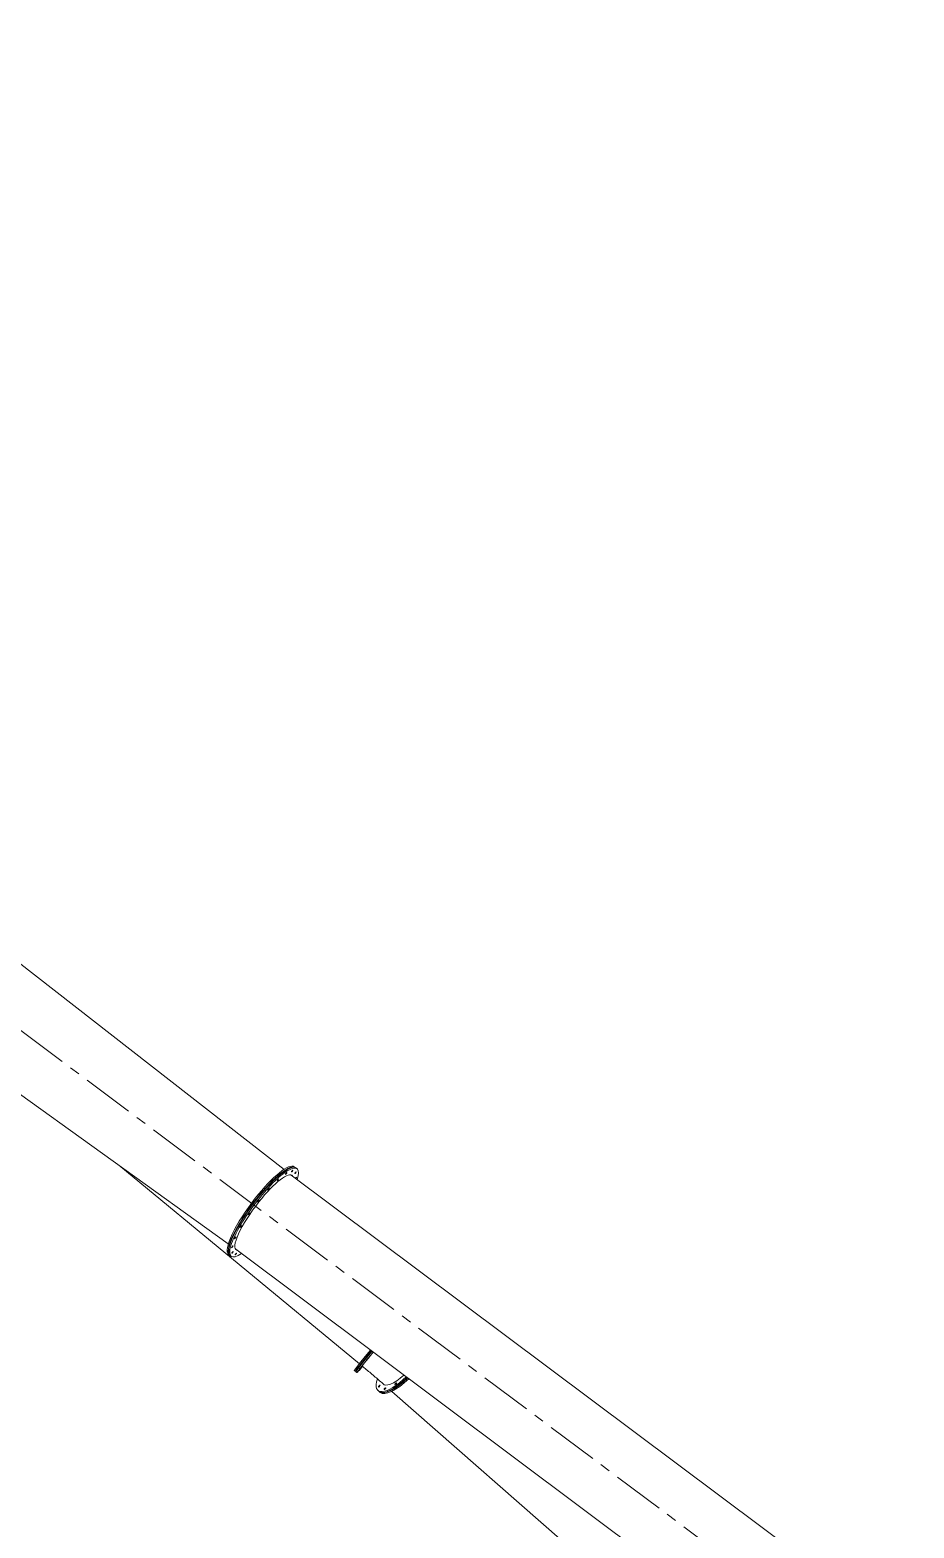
# Model space of a CAD drawing. Header units: inches. Extents: x -350577 to -266477, y -437959 to -377535.
# Drawn here: x -304865 to -299529, y -395670 to -386621 of the extents above; entities that cross this region are included whole.
import ezdxf

# ---------------------------------------------------------------- set-up
doc = ezdxf.new("R2010")
doc.units = ezdxf.units.IN
doc.header["$MEASUREMENT"] = 0
doc.linetypes.add('CENTER', pattern=[2, 1.25, -0.25, 0.25, -0.25])
doc.layers.add('CENTER       (itatec)', color=4, linetype='CENTER', lineweight=9)
doc.layers.add('ORGINAL (itatec)', color=3, linetype='Continuous', lineweight=9)

msp = doc.modelspace()

# ---------------------------------------------------------------- linework, layer by layer
at = {"layer": 'CENTER       (itatec)', "ltscale": 250}
msp.add_lwpolyline([(-299529.3, -398923.5), (-299529.3, -397119.5, 0.237832), (-299867.8, -396448), (-307146.9, -390997.8, -0.081161), (-307581.7, -390545.9), (-307748.7, -390241.5), (-309962.5, -386224.2, 0.206383), (-310679.8, -385667.4), (-312381.5, -384966.5), (-313671.4, -384420.8), (-314320.2, -384184.7), (-315273.1, -383832.1, 0.089572), (-316057.1, -383693), (-318157.1, -383693)], format="xyb", dxfattribs=at)
at = {"layer": 'ORGINAL (itatec)', "extrusion": (0, 1, 0)}
for p, q in [((-303331.7, -393503.2), (-305870.5, -391524.4)), ((-303668.4, -393952.8), (-306281.7, -392073.6)), ((-302877, -394677), (-304330, -393477)), ((-303269.8, -393487), (-303263.5, -393491.6)), ((-303260.4, -393494), (-303254.2, -393498.6)), ((-303287.9, -393537.1), (-299732.1, -396199.8)), ((-303623.5, -393985.4), (-300067.8, -396648)), ((-303666.6, -394016.9), (-303660.3, -394021.5)), ((-303657.2, -394023.9), (-303651, -394028.5)), ((-302907.7, -394717.8), (-302901.6, -394722.9)), ((-302898.5, -394725.4), (-302892.3, -394730.5)), ((-302765.5, -394838.3), (-302759.8, -394843.3)), ((-302757, -394845.8), (-302751.3, -394850.8)), ((-299836.6, -397337.7), (-302681.6, -394844))]:
    msp.add_line(p, q, dxfattribs=at)
at = {"layer": 'ORGINAL (itatec)'}
for centre, major_axis, ratio, start_param, end_param in [((-303468.2, -393751.9), (198.4, 264.9), 0.227294, 0, 1.455662), ((-303461.9, -393756.6), (198.4, 264.9), 0.227294, -0.025891, 1.455662), ((-303458.8, -393758.9), (198.4, 264.9), 0.227294, 0, 1.455662), ((-303452.6, -393763.6), (198.4, 264.9), 0.227294, -0.562506, 1.455662), ((-303468.2, -393751.9), (-198.4, -264.9), 0.227294, -1.68593, 0), ((-303461.9, -393756.6), (-198.4, -264.9), 0.227294, -1.68593, 0.025891), ((-303458.8, -393758.9), (-198.4, -264.9), 0.227294, -1.68593, 0), ((-303452.6, -393763.6), (-198.4, -264.9), 0.227294, -1.68593, 0.562506), ((-302759.4, -394538.1), (-148.4, -179.7), 0.015899, -1.239491, 0), ((-302753.2, -394543.2), (-148.4, -179.7), 0.015899, -1.241218, 0.570234), ((-302743.9, -394550.9), (-148.4, -179.7), 0.015899, -1.243805, 0.674324), ((-302750.1, -394545.8), (-148.4, -179.7), 0.015899, -1.24208, 0), ((-302756.3, -394540.7), (110.8, 134.2), 0.015899, -2.385379, -2.018436), ((-302611.9, -394663.1), (-120.6, -137.6), 0.329815, -0.104093, 1.238633), ((-302606.2, -394668.1), (-120.6, -137.6), 0.329815, -0.104558, -0.062606), ((-302609.1, -394665.6), (-120, -136.9), 0.329815, 0, 0.056156), ((-302603.4, -394670.6), (-120.6, -137.6), 0.329815, -0.106316, -0.093986)]:
    msp.add_ellipse(centre, major_axis=major_axis, ratio=ratio, start_param=start_param, end_param=end_param, dxfattribs=at)
at = {"layer": 'ORGINAL (itatec)', "extrusion": (0, 0, -1)}
for centre, major_axis, ratio, start_param, end_param in [((-303452.6, -393763.6), (168.4, 224.9), 0.227294, -1.455662, 0.08439), ((-303319, -393527.8), (4.2, 5.6), 0.227294, -4.597255, 1.68593), ((-303282.4, -393513.2), (4.2, 5.6), 0.227294, -4.597255, 1.68593), ((-303262.4, -393523.1), (4.2, 5.6), 0.227294, -4.597255, 1.68593), ((-303436, -393615.6), (4.2, 5.6), 0.227294, -1.380797, -0.946224), ((-303426.6, -393622.6), (4.2, 5.6), 0.227294, -4.597255, 1.68593), ((-303368.7, -393565.5), (4.2, 5.6), 0.227294, -4.597255, 1.68593), ((-303455.7, -393761.2), (167.8, 224.1), 0.227294, -0.027855, 0), ((-303458.8, -393758.9), (168.4, 224.9), 0.227294, 0.061026, 0.08439), ((-303261.1, -393556.5), (4.2, 5.6), 0.227294, -1.643255, 1.643255), ((-303452.6, -393763.6), (-168.4, -224.9), 0.227294, -0.08439, 1.68593), ((-303496.4, -393686.5), (4.2, 5.6), 0.227294, -2.142289, -0.781131), ((-303487.1, -393693.5), (4.2, 5.6), 0.227294, -4.597255, 1.68593), ((-303553.5, -393764.2), (4.2, 5.6), 0.227294, -2.389151, -1.129661), ((-303544.2, -393771.2), (4.2, 5.6), 0.227294, -4.597255, 1.68593), ((-303592.3, -393848.2), (4.2, 5.6), 0.227294, -4.597255, 1.68593), ((-303644.1, -393970.6), (4.2, 5.6), 0.227294, -4.597255, 1.68593), ((-303626.7, -393916.9), (4.2, 5.6), 0.227294, -4.597255, 1.68593), ((-303455.7, -393761.2), (-167.8, -224.1), 0.227294, 0, 0.027855), ((-303458.8, -393758.9), (-168.4, -224.9), 0.227294, -0.08439, -0.061026), ((-303642.7, -394004.1), (4.2, 5.6), 0.227294, -4.597255, 1.68593), ((-303622.7, -394014), (4.2, 5.6), 0.227294, -4.597255, 1.68593), ((-302753.2, -394543.2), (-116.5, -141.1), 0.015899, -0.479584, 1.146313), ((-302743.9, -394550.9), (-116.5, -141.1), 0.015899, -0.104513, 1.149733), ((-302756.3, -394540.7), (-115.9, -140.3), 0.015899, -1.144198, -0.757509), ((-302885.1, -394703.8), (4.46, 5.4), 0.015899, -4.870637, 1.412548), ((-302879.3, -394694.1), (4.46, 5.4), 0.015899, -4.870637, 1.412548), ((-302875.9, -394711.5), (4.46, 5.4), 0.015899, -4.870637, 1.412548), ((-302870, -394701.7), (4.46, 5.4), 0.015899, -4.870637, 1.412548), ((-302839.7, -394643.9), (4.46, 5.4), 0.015899, -4.870637, 1.412548), ((-302830.4, -394651.5), (4.46, 5.4), 0.015899, -4.870637, 1.412548), ((-302611.9, -394663.1), (-153.6, -175.2), 0.329815, -1.317727, 0.672672), ((-302606.2, -394668.1), (-153.6, -175.2), 0.329815, -1.320324, 0), ((-302603.4, -394670.6), (-153.6, -175.2), 0.329815, -1.321622, 0.024572), ((-302597.7, -394675.5), (-153.6, -175.2), 0.329815, -1.324215, 0), ((-302658.1, -394797.9), (-4.61, -5.26), 0.329815, -4.558898, 1.724287), ((-302757, -394812.5), (-4.61, -5.26), 0.329815, -4.558898, 1.724287), ((-302722.4, -394827.2), (-4.61, -5.26), 0.329815, -4.558898, 1.724287)]:
    msp.add_ellipse(centre, major_axis=major_axis, ratio=ratio, start_param=start_param, end_param=end_param, dxfattribs=at)
at = {"layer": 'ORGINAL (itatec)'}
msp.add_open_spline([(-302729, -394802.5), (-302737.5, -394795.1), (-302746, -394787.6), (-302763.4, -394772.6), (-302772.2, -394765), (-302790, -394749.8), (-302799, -394742.1), (-302817.1, -394726.8), (-302826.2, -394719.2), (-302843.6, -394704.7), (-302851.8, -394697.8), (-302860.1, -394691)], degree=3, knots=[2.8043573, 2.8043573, 2.8043573, 2.8043573, 2.8749946, 2.8749946, 2.9456318, 2.9456318, 3.016269, 3.016269, 3.0869062, 3.0869062, 3.1502589, 3.1502589, 3.1502589, 3.1502589], dxfattribs=at)

doc.saveas('drawing.dxf')
